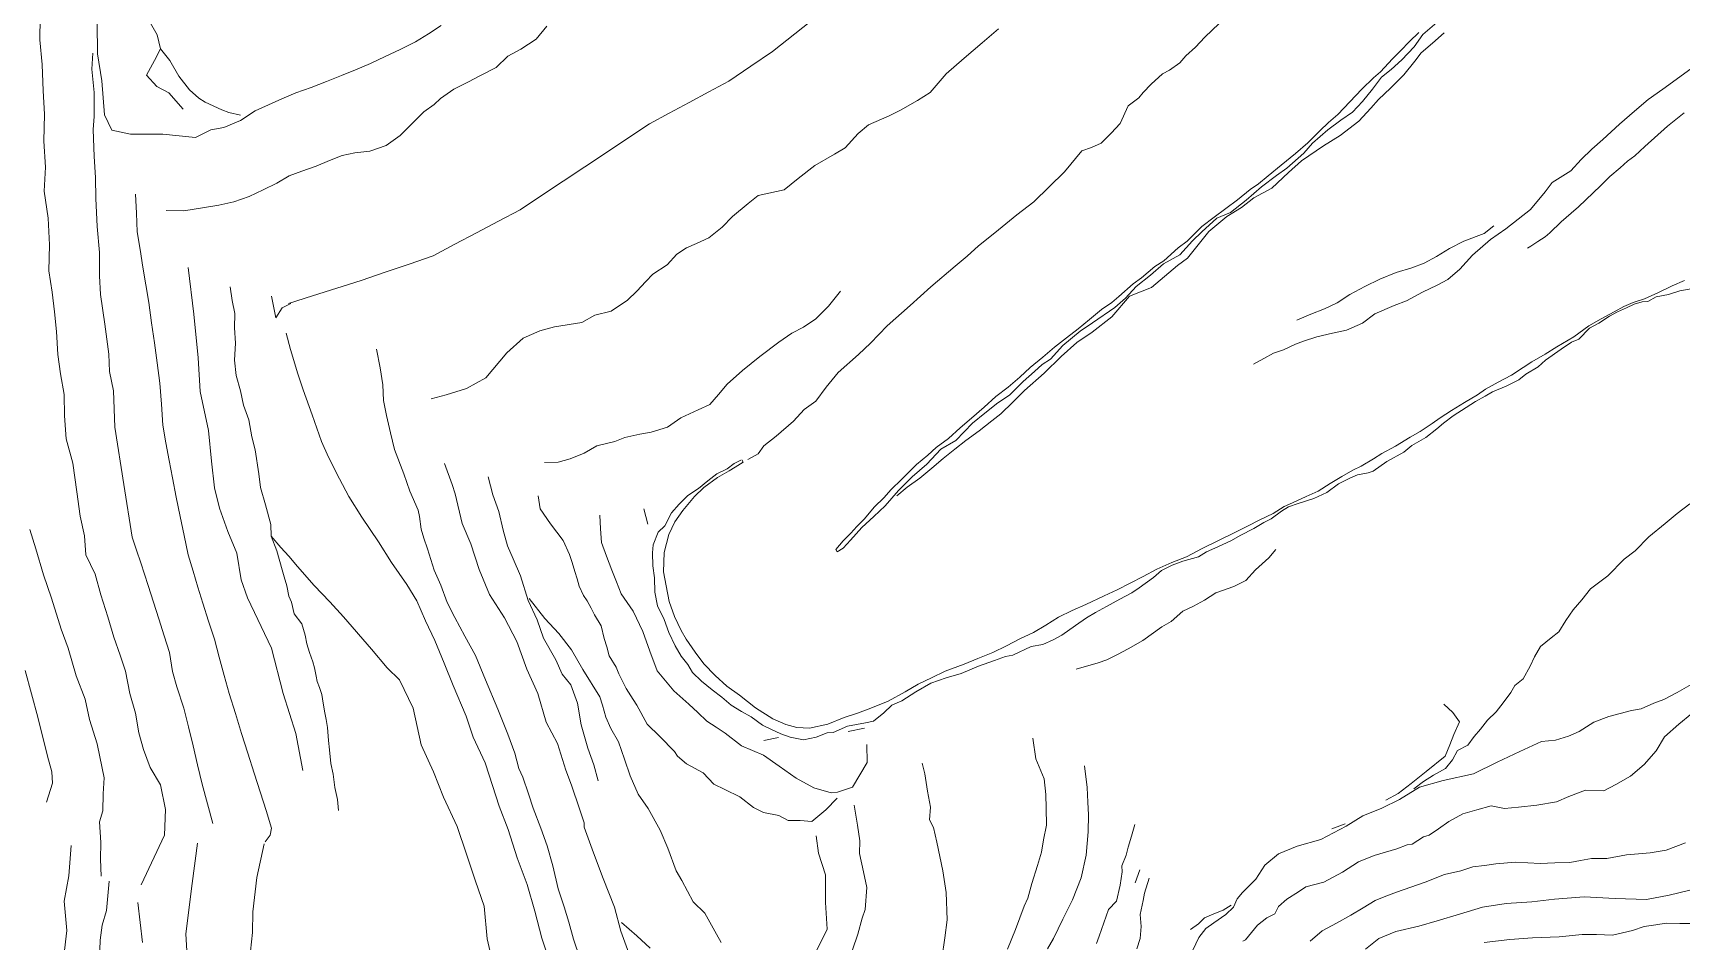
# Model space of a CAD drawing. Extents: x 683321 to 688873, y 7661944 to 7668387.
# Drawn here: x 685552.8 to 686013.2, y 7666572.1 to 7666825.8 of the extents above; entities that cross this region are included whole.
import ezdxf

# ---------------------------------------------------------------- set-up
doc = ezdxf.new("R2010")
doc.units = 0
doc.header["$MEASUREMENT"] = 0
doc.layers.add('01 CRESTA_Line', color=3, linetype='Continuous', lineweight=20)

msp = doc.modelspace()

# ---------------------------------------------------------------- linework, layer by layer
at = {"layer": '01 CRESTA_Line'}
for points in [[(685581.21, 7666840.27, 4119.97), (685580.65, 7666836.93, 4119.6), (685582.05, 7666832.68, 4120.16), (685584.52, 7666830.46, 4118.78), (685587.55, 7666825.33, 4120.21), (685588.43, 7666821.37, 4118.88), (685591.06, 7666818.09, 4119.33), (685593.6, 7666813.74, 4119.79), (685596.56, 7666809.91, 4120.3), (685599.15, 7666807.6, 4119.65), (685600.92, 7666806.45, 4119.24), (685605.58, 7666804.36, 4119.63), (685607.55, 7666803.63, 4119.73), (685610.79, 7666802.87, 4119.55)], [(685554.85, 7666830.12, 4130.32), (685554.68, 7666823.91, 4130.29), (685555.42, 7666817.01, 4130.28), (685555.66, 7666809.69, 4130.4), (685556, 7666803.11, 4130.32), (685555.87, 7666795.56, 4130.36), (685556.31, 7666788.35, 4130.25), (685555.98, 7666781.57, 4130.12), (685557.06, 7666774.09, 4130.07), (685557.41, 7666766.65, 4130.02), (685557.2, 7666759.4, 4129.98), (685558.19, 7666753.44, 4129.94), (685558.81, 7666747.94, 4130.03), (685559.4, 7666742.38, 4130.02), (685559.76, 7666736.02, 4130.04), (685560.5, 7666730.57, 4130.05), (685561.48, 7666724.8, 4130.01), (685561.65, 7666718.85, 4130), (685562.11, 7666712.41, 4129.94), (685563.97, 7666705.66, 4129.85), (685565.08, 7666697.59, 4129.84), (685566.01, 7666690.8, 4129.85), (685567.16, 7666685.32, 4129.83), (685567.62, 7666680, 4129.87), (685570.2, 7666674.67, 4129.65), (685571.73, 7666668.85, 4129.56), (685573.68, 7666662.7, 4129.58), (685575.36, 7666657, 4129.48), (685577.15, 7666652.01, 4129.47), (685578.63, 7666647.54, 4129.45), (685579.85, 7666641.25, 4129.58), (685581.47, 7666635.84, 4129.45), (685582.41, 7666630.32, 4129.37), (685583.67, 7666625.61, 4129.48), (685585.52, 7666620.64, 4129.65), (685588.4, 7666615.73, 4129.64), (685589.86, 7666608.87, 4129.76), (685589.54, 7666601.71, 4129.8), (685583.08, 7666587.83, 4129.67)], [(685624.18, 7666750.23, 4083.23), (685630.94, 7666752.37, 4083.07), (685637.71, 7666754.51, 4082.9), (685644.47, 7666756.65, 4082.74), (685651.19, 7666758.96, 4082.48), (685657.9, 7666761.26, 4082.22), (685664.61, 7666763.57, 4081.95), (685670.68, 7666766.79, 4081.67), (685676.75, 7666770, 4081.39), (685682.82, 7666773.22, 4081.1), (685688.89, 7666776.43, 4080.82), (685694.91, 7666780.42, 4081.01), (685700.94, 7666784.41, 4081.19), (685706.96, 7666788.41, 4081.38), (685712.99, 7666792.4, 4081.56), (685719.01, 7666796.39, 4081.75), (685725.04, 7666800.38, 4081.93), (685730.58, 7666803.38, 4081.52), (685736.13, 7666806.38, 4081.12), (685741.67, 7666809.38, 4080.71), (685747.22, 7666812.38, 4080.3), (685753.33, 7666816.49, 4080.28), (685759.45, 7666820.6, 4080.26), (685765.68, 7666825.56, 4080.07), (685771.91, 7666830.51, 4079.87)], [(685666.86, 7666827.9, 4115.86), (685663.35, 7666825.54, 4116.2), (685659.69, 7666823.36, 4116.59), (685655.4, 7666821.19, 4117.01), (685651.24, 7666819.21, 4117.4), (685647.08, 7666817.26, 4117.83), (685642.92, 7666815.51, 4118.21), (685639.04, 7666813.92, 4118.57), (685634.78, 7666812.24, 4118.81), (685630.52, 7666810.59, 4118.99), (685626.28, 7666809.04, 4119.23), (685622.31, 7666807.43, 4119.41), (685614.84, 7666804.1, 4119.07), (685610.82, 7666801.32, 4119.4), (685606.09, 7666799.37, 4119.63), (685602.5, 7666798.73, 4119.62), (685598.26, 7666796.6, 4119.83), (685589.07, 7666797.51, 4119.68), (685580.08, 7666797.52, 4119.45), (685574.83, 7666798.66, 4120.23), (685572.82, 7666802.95, 4120.39), (685572.03, 7666812.41, 4118.3), (685570.88, 7666820.01, 4118.83), (685570.73, 7666828.62, 4119.16)], [(685590.03, 7666776.25, 4103.67), (685594.97, 7666776.11, 4103.67), (685600.74, 7666777.04, 4103.45), (685604.75, 7666777.74, 4103.38), (685608.97, 7666778.61, 4103.26), (685613.18, 7666780.16, 4103.17), (685617.12, 7666781.96, 4103.1), (685620.95, 7666783.84, 4102.95), (685624.36, 7666785.87, 4102.96), (685627.96, 7666787.19, 4103), (685631.92, 7666788.57, 4103), (685635.69, 7666790.21, 4102.87), (685639.16, 7666791.57, 4102.71), (685642.75, 7666792.31, 4102.8), (685646.9, 7666792.83, 4102.82), (685651.48, 7666794.38, 4102.78), (685655.36, 7666797.17, 4102.7), (685658.67, 7666800.45, 4102.58), (685661.97, 7666803.74, 4102.58), (685664.88, 7666805.79, 4102.96), (685666.63, 7666807.54, 4102.86), (685670.34, 7666810.15, 4103.33), (685674.48, 7666812.17, 4103.18), (685677.66, 7666813.84, 4103.23), (685682.25, 7666816.16, 4103.01), (685685.46, 7666819.36, 4102.92), (685689.12, 7666821.32, 4102.89), (685693.4, 7666824.11, 4102.73), (685696.38, 7666827.67, 4102.88)], [(685822.55, 7666826.94, 4059.21), (685817.99, 7666823.01, 4059.11), (685812.97, 7666818.77, 4059.17), (685807.94, 7666814.37, 4060.09), (685803.43, 7666809.14, 4059.72), (685799.93, 7666806.99, 4059.37), (685795.21, 7666804.21, 4059.09), (685792, 7666802.65, 4059.18), (685786.19, 7666800.15, 4059.07), (685783.3, 7666797.76, 4059.07), (685779.72, 7666793.7, 4059.3), (685776.73, 7666791.98, 4059.09), (685771.26, 7666788.83, 4059.32), (685766.61, 7666785.13, 4059.95), (685762.63, 7666782, 4059.68), (685755.38, 7666780.36, 4060.31), (685752.57, 7666778.2, 4060.12), (685748.23, 7666774.5, 4060.14), (685745.34, 7666771.53, 4060.12), (685741.61, 7666768.59, 4060.23), (685738.18, 7666766.97, 4060.71), (685735.35, 7666765.83, 4061.07), (685732.71, 7666764, 4060.88), (685729.94, 7666761.04, 4060.97), (685726.02, 7666758.43, 4061.03), (685723.98, 7666756.34, 4061.05), (685721.55, 7666753.64, 4061.1), (685718.91, 7666751.16, 4061.16), (685714.3, 7666748.14, 4061.24), (685709.74, 7666746.99, 4061.31), (685706.12, 7666744.96, 4061.36), (685698.53, 7666743.72, 4061.24), (685694.38, 7666742.63, 4061.24), (685689.75, 7666740.56, 4061.49), (685685.23, 7666736.44, 4061.62), (685679.34, 7666729.49, 4061.25), (685673.88, 7666726.51, 4061.21), (685668.24, 7666724.71, 4061.35), (685664.03, 7666723.63, 4061.23)], [(685884.21, 7666828.41, 4039.75), (685880.2, 7666824.68, 4038.93), (685877.61, 7666821.82, 4038.91), (685874.89, 7666819.45, 4038.1), (685873.18, 7666817.48, 4037.98), (685870.33, 7666815.4, 4037.9), (685868.38, 7666814.35, 4038.09), (685865.2, 7666811.49, 4036.78), (685862.95, 7666809.21, 4035.95), (685861.75, 7666807.68, 4036.06), (685858.77, 7666805.47, 4035.84), (685856.55, 7666800.52, 4034.07), (685854.06, 7666797.8, 4033.94), (685851.21, 7666795.03, 4033.47), (685848.54, 7666793.77, 4034.16), (685845.8, 7666792.85, 4034.5), (685840.95, 7666787, 4033.86), (685832.43, 7666778.62, 4032.78), (685827.65, 7666774.99, 4032.3), (685821.53, 7666770.02, 4031.16), (685816.98, 7666766.38, 4030.98), (685813.84, 7666763.42, 4030.85), (685810.4, 7666760.71, 4030.74), (685803.69, 7666754.87, 4030.51), (685797.89, 7666749.66, 4029.63), (685791.44, 7666744.01, 4028.88), (685786.83, 7666739.13, 4028.25), (685783.41, 7666736.01, 4028.28), (685777.78, 7666730.97, 4027.64), (685774.36, 7666726.84, 4027.85), (685771.53, 7666722.98, 4027.06), (685768.29, 7666720.6, 4027.26), (685765.24, 7666717.36, 4027.05), (685760.48, 7666713.15, 4026.56), (685756.96, 7666710.43, 4025.95), (685755.38, 7666708.21, 4025.81), (685752.49, 7666706.62, 4026.15)], [(685939.97, 7666825.96, 4041.68), (685937.36, 7666823.43, 4041.41), (685934.84, 7666820.81, 4041.14), (685932.62, 7666818.55, 4040.88), (685929.22, 7666814.92, 4040.53), (685927.31, 7666813.27, 4040.17), (685924.07, 7666810.11, 4039.96), (685920.73, 7666806.53, 4039.54), (685917.39, 7666803.07, 4039.28), (685914.7, 7666800.76, 4039.02), (685912.33, 7666798.51, 4038.64), (685908.98, 7666795.12, 4038.31), (685905.53, 7666792.17, 4037.87), (685901.52, 7666788.84, 4037.58), (685897.88, 7666785.93, 4037.06), (685895.2, 7666783.66, 4036.77), (685892.89, 7666782.1, 4036.47), (685889.28, 7666779.21, 4036.17), (685886.07, 7666776.82, 4035.61), (685882.76, 7666774.34, 4035.21), (685879.38, 7666771.75, 4034.89), (685875.3, 7666767.66, 4034.62), (685872.72, 7666765.81, 4034.3), (685868.75, 7666762.12, 4033.99), (685866.19, 7666760.54, 4033.54), (685862.47, 7666757.41, 4033.3), (685860.14, 7666755.71, 4032.91), (685856.19, 7666752.19, 4032.63), (685854.18, 7666750.54, 4032.41), (685851.36, 7666748.6, 4032.25), (685847.99, 7666745.73, 4031.86), (685844.8, 7666743.16, 4031.47), (685841.56, 7666740.68, 4031.22), (685838.22, 7666738.03, 4030.8), (685834.91, 7666735.2, 4030.46), (685831.44, 7666732.38, 4030.28), (685828.5, 7666729.65, 4030), (685825.25, 7666726.83, 4029.73), (685821.81, 7666724.26, 4029.28), (685818.54, 7666721.28, 4029), (685815.05, 7666718.21, 4028.74), (685811.86, 7666715.48, 4028.38), (685808.55, 7666712.52, 4028.12), (685805.14, 7666709.99, 4027.69), (685802.76, 7666707.88, 4027.4), (685799.66, 7666705.29, 4027.06), (685795.54, 7666701.16, 4026.76), (685792.5, 7666698.2, 4026.38), (685790.61, 7666696.06, 4026.1), (685787.78, 7666693.31, 4025.85), (685785.09, 7666690.08, 4025.54), (685782.93, 7666687.96, 4025.32), (685781.33, 7666686.08, 4025.05), (685779.17, 7666683.91, 4024.75), (685777.08, 7666681.55, 4024.49), (685777.47, 7666680.9, 4024.52), (685779.12, 7666681.9, 4024.61), (685781.16, 7666684.09, 4024.79), (685784.38, 7666687.69, 4025.12), (685787.75, 7666690.72, 4025.54), (685790.93, 7666693.7, 4025.62), (685794.61, 7666697.96, 4026.3), (685798.47, 7666701.81, 4026.55), (685802.55, 7666705.34, 4026.97), (685806.46, 7666709.54, 4027.69), (685810.61, 7666712, 4027.86), (685815.33, 7666716.84, 4028.58), (685818.74, 7666719.6, 4028.76), (685822.33, 7666722.51, 4029.13), (685825.64, 7666724.59, 4029.35), (685829.47, 7666728.46, 4029.76), (685832.57, 7666731.28, 4030.1), (685834.74, 7666733.22, 4030.29), (685837.12, 7666734.73, 4030.42), (685840.48, 7666738.53, 4030.68), (685845.39, 7666742.52, 4031.44), (685848.84, 7666744.83, 4031.64), (685855.08, 7666749.14, 4032.42), (685857.99, 7666751.76, 4032.61), (685860.98, 7666754.94, 4032.89), (685865.01, 7666758.19, 4033.34), (685868.69, 7666761.29, 4033.75), (685873.19, 7666763.8, 4033.97), (685876.77, 7666767.71, 4034.57), (685879.39, 7666770.29, 4034.76), (685883.56, 7666774.08, 4035.27), (685887.35, 7666775.69, 4035.51), (685891.7, 7666779.08, 4036.08), (685895.98, 7666782.79, 4036.73), (685900.18, 7666785.99, 4037.18), (685903.08, 7666788.07, 4037.32), (685907.83, 7666792.24, 4037.79), (685910.3, 7666795.03, 4038.27), (685914.53, 7666798.76, 4038.8), (685918.22, 7666801.42, 4039.08), (685921.4, 7666803.67, 4039.24), (685924.21, 7666806.67, 4039.49), (685927.06, 7666810.1, 4039.95), (685929.51, 7666813.44, 4040.34), (685932.28, 7666815.57, 4040.58), (685935.25, 7666818.31, 4040.78), (685938.71, 7666821.97, 4041.32), (685941.13, 7666825.41, 4041.47), (685945.7, 7666829.32, 4042.12)], [(685794.1, 7666696.55, 4026.07), (685797.02, 7666698.95, 4026.31), (685800.55, 7666701.42, 4026.54), (685803.9, 7666704.21, 4027.02), (685807.11, 7666706.94, 4027.36), (685810.37, 7666709.57, 4027.64), (685813.45, 7666711.96, 4028.03), (685817.18, 7666714.64, 4028.42), (685820.64, 7666717.46, 4028.83), (685823.22, 7666719.38, 4028.56), (685826.52, 7666722.66, 4029.05), (685829.82, 7666725.95, 4029.54), (685835.31, 7666730.8, 4030.37), (685840.02, 7666735.45, 4030.88), (685844.46, 7666739.38, 4031.33), (685848.75, 7666742.26, 4031.72), (685854.18, 7666746.49, 4032.24), (685859.11, 7666752.27, 4032.82), (685865.25, 7666754.67, 4033.32), (685868.91, 7666757.74, 4033.69), (685872.57, 7666760.81, 4034.05), (685875.37, 7666762.93, 4034.32), (685881.34, 7666770.31, 4035.04), (685886.38, 7666774.54, 4035.54), (685890.43, 7666777.05, 4035.9), (685893.91, 7666779.72, 4036.24), (685898.88, 7666782.45, 4036.67), (685903.57, 7666786.83, 4037.16), (685907.23, 7666790.07, 4037.53), (685913.31, 7666794.32, 4038.09), (685917.97, 7666797.2, 4038.51), (685923.23, 7666801.15, 4039.01), (685926.52, 7666804.83, 4039.38), (685928.68, 7666807.25, 4039.63), (685932.07, 7666810.43, 4039.98), (685935.75, 7666814.11, 4040.38), (685938.86, 7666817.96, 4040.76), (685940.62, 7666820.26, 4040.98), (685943.79, 7666822.95, 4041.29), (685947.05, 7666825.87, 4041.63)], [(685588.43, 7666821.37, 4118.88), (685586.74, 7666818.13, 4119.04), (685584.52, 7666813.99, 4119.51), (685587.45, 7666810.86, 4119.81), (685590.75, 7666809.05, 4120.28), (685594.74, 7666804.5, 4119.86)], [(685603.03, 7666605, 4120.27), (685601.55, 7666610.5, 4120.19), (685600.06, 7666616, 4120.12), (685598.8, 7666621.33, 4120.03), (685597.54, 7666626.67, 4119.95), (685596.28, 7666632, 4119.86), (685594.95, 7666637.19, 4119.85), (685592.96, 7666643.12, 4119.84), (685591.78, 7666647.42, 4119.82), (685590.94, 7666652.75, 4119.81), (685589.46, 7666657.44, 4119.83), (685587.98, 7666662.12, 4119.85), (685586.51, 7666666.81, 4119.87), (685585.03, 7666671.5, 4119.89), (685583.96, 7666674.63, 4119.92), (685582.9, 7666677.75, 4119.95), (685581.7, 7666681.34, 4119.96), (685580.5, 7666684.93, 4119.98), (685578.21, 7666699.65, 4120.04), (685575.64, 7666715.67, 4120.24), (685575.26, 7666725.81, 4120.2), (685574.18, 7666731.26, 4120.2), (685573.98, 7666736.08, 4120.17), (685572.84, 7666744.43, 4120.19), (685571.66, 7666752.73, 4120.12), (685571.42, 7666757.99, 4120.1), (685571.35, 7666764.49, 4120.04), (685570.76, 7666771.74, 4120.03), (685570.4, 7666779.53, 4120.09), (685570.27, 7666785.43, 4120.15), (685569.88, 7666791.26, 4120.18), (685569.66, 7666798.87, 4120.26), (685569.92, 7666802.5, 4120.27), (685569.94, 7666809.16, 4120.24), (685569.25, 7666815.69, 4120.19), (685569.53, 7666820.15, 4120.16)], [(685893.77, 7666733.33, 4010.79), (685896.69, 7666734.84, 4010.92), (685899.39, 7666736.33, 4010.61), (685902.14, 7666737.32, 4011), (685905.49, 7666738.87, 4010.36), (685907.8, 7666739.71, 4010.31), (685911.51, 7666740.97, 4009.54), (685915.86, 7666741.93, 4009.17), (685919.74, 7666742.75, 4008.31), (685924.23, 7666744.72, 4008.07), (685927.66, 7666747.31, 4007.67), (685933.04, 7666749.71, 4007.36), (685936.54, 7666750.95, 4007.42), (685941.03, 7666753.39, 4006.93), (685945.12, 7666755.32, 4006.77), (685948.11, 7666756.91, 4006.41), (685951.42, 7666759.8, 4006.22), (685954.97, 7666763.77, 4005.55), (685960.03, 7666768.11, 4005.05), (685964.3, 7666771.14, 4004.67), (685971.13, 7666776.45, 4004.64), (685975.3, 7666781.45, 4004.5), (685977.2, 7666784.03, 4004.24), (685982.46, 7666787.3, 4004.01), (685985.33, 7666790.49, 4003.78), (685988.35, 7666793.38, 4003.75), (685991.34, 7666796.05, 4004.32), (685996.06, 7666800.29, 4004.62), (686000.27, 7666804, 4004.66), (686004.01, 7666807.24, 4004.41), (686008.14, 7666810.15, 4004.31), (686012.87, 7666813.54, 4004.55), (686018.37, 7666817.57, 4004.53)], [(686014.12, 7666803.53, 4003.02), (686009.43, 7666799.81, 4002.74), (686003.1, 7666794.13, 4002.49), (686000.31, 7666791.49, 4002.64), (685998.29, 7666790.02, 4002.96), (685996.23, 7666788.14, 4002.83), (685993.38, 7666785.72, 4002.97), (685990.69, 7666783.09, 4003.27), (685984.59, 7666777.22, 4002.88), (685982.51, 7666775.45, 4003.06), (685979.78, 7666773.07, 4003.12), (685976.53, 7666769.99, 4002.92), (685975.25, 7666768.82, 4003.41), (685973.24, 7666767.58, 4003.07), (685971.22, 7666766.22, 4002.93), (685970.31, 7666765.69, 4003.15)], [(685617.67, 7666599.81, 4110.64), (685619.11, 7666601.72, 4110.64), (685619.44, 7666603.67, 4110.64), (685617.91, 7666608.58, 4110.64), (685616.38, 7666613.5, 4110.64), (685614.62, 7666619.05, 4110.64), (685612.86, 7666624.6, 4110.63), (685611.11, 7666630.15, 4110.63), (685609.35, 7666635.7, 4110.63), (685607.59, 7666641.25, 4110.63), (685606.23, 7666646.33, 4110.63), (685604.86, 7666651.42, 4110.63), (685603.5, 7666656.5, 4110.63), (685601.89, 7666661.5, 4110.54), (685600.28, 7666666.5, 4110.41), (685598.91, 7666671, 4110.42), (685597.53, 7666675.5, 4110.2), (685596.16, 7666680, 4110.18), (685595.05, 7666685.38, 4109.95), (685593.95, 7666690.75, 4109.97), (685592.85, 7666696.13, 4110.06), (685591.75, 7666701.5, 4110.07), (685590.85, 7666706.42, 4110.04), (685589.96, 7666711.33, 4110.09), (685589.06, 7666716.25, 4110.08), (685588.67, 7666722.12, 4110), (685588.28, 7666728, 4109.99), (685587.5, 7666733.62, 4109.95), (685586.72, 7666739.25, 4109.99), (685585.94, 7666744.88, 4110.06), (685585.16, 7666750.5, 4110.1), (685584.34, 7666755.44, 4110.15), (685583.53, 7666760.37, 4110.05), (685582.72, 7666765.31, 4110.07), (685581.91, 7666770.25, 4110.03), (685581.69, 7666775.5, 4110.07), (685581.47, 7666780.75, 4110.03)], [(685905.87, 7666745.58, 4011.16), (685909.85, 7666747.22, 4010.92), (685913.59, 7666748.74, 4010.59), (685917.12, 7666750.39, 4010.28), (685920.72, 7666752.76, 4009.91), (685924.93, 7666754.94, 4009.51), (685929.11, 7666757.03, 4009.32), (685933.63, 7666758.87, 4008.97), (685938.01, 7666760.24, 4008.64), (685941.46, 7666761.49, 4008.39), (685944.87, 7666763.35, 4007.98), (685948.55, 7666765.56, 4007.66), (685952.59, 7666767.62, 4007.4), (685958.24, 7666769.83, 4007.01), (685960.92, 7666771.94, 4006.52)], [(685596.18, 7666760.25, 4100.65), (685597.77, 7666747.22, 4100.66), (685598.94, 7666735.03, 4100.37), (685599.48, 7666725.69, 4100.04), (685601.82, 7666714.8, 4099.41), (685602.66, 7666706.17, 4098.66), (685603.56, 7666698.75, 4098.05), (685604.95, 7666693.04, 4097.58), (685607.28, 7666686.53, 4097.2), (685609.72, 7666680.45, 4096.83), (685610.95, 7666673.02, 4096.49), (685612.77, 7666667.98, 4096.26), (685619.46, 7666653.99, 4094.82), (685622.75, 7666641.27, 4095.13), (685626.21, 7666630.13, 4096), (685628.22, 7666619.75, 4097.31)], [(685750.83, 7666706.56, 4026.53), (685751.24, 7666705.92, 4026.46), (685748.99, 7666704.47, 4026.45), (685747.3, 7666703.45, 4026.3), (685744.03, 7666701.67, 4026.1), (685740.21, 7666698.87, 4026.19), (685737.66, 7666696.31, 4026.06), (685734.38, 7666692.42, 4026.13), (685732.12, 7666689.22, 4025.98), (685730.42, 7666685.68, 4026.03), (685729.14, 7666680.64, 4026.03), (685728.95, 7666675.29, 4026.04), (685729.7, 7666671.33, 4025.96), (685730.55, 7666667, 4025.97), (685732.06, 7666662.83, 4025.97), (685733.92, 7666658.89, 4025.93), (685735.33, 7666656.45, 4025.83), (685737.76, 7666652.81, 4025.83), (685740.22, 7666649.57, 4025.64), (685743.35, 7666646.31, 4025.55), (685746.66, 7666643.38, 4025.49), (685750.16, 7666640.83, 4025.21), (685754.68, 7666637.33, 4025.1), (685759.54, 7666634.2, 4024.84), (685763.13, 7666632.67, 4024.75), (685766.21, 7666631.8, 4024.59), (685769.75, 7666631.57, 4024.36), (685774.87, 7666632.73, 4024.17), (685779.46, 7666634.57, 4023.83), (685783.12, 7666635.84, 4023.55), (685786.84, 7666637.2, 4023.27), (685791.74, 7666639.18, 4022.85), (685796.49, 7666641.72, 4022.37), (685800.1, 7666643.9, 4021.95), (685803.85, 7666645.69, 4021.66), (685807.65, 7666647.49, 4021.26), (685812.96, 7666649.48, 4020.8), (685816.82, 7666651.05, 4020.34), (685820.94, 7666652.71, 4019.96), (685824.79, 7666654.57, 4019.47), (685828.52, 7666656.59, 4019.07), (685832.28, 7666658.29, 4018.53), (685835.76, 7666660.42, 4018.08), (685839.3, 7666662.61, 4017.74), (685843.1, 7666664.46, 4017.36), (685846.97, 7666666.16, 4016.99), (685852.05, 7666668.53, 4016.51), (685855.73, 7666670.25, 4016.13), (685859.31, 7666672.08, 4015.78), (685862.96, 7666673.98, 4015.34), (685866.78, 7666676.01, 4014.97), (685870.97, 7666677.84, 4014.6), (685875.06, 7666679.47, 4014.14), (685879.48, 7666681.81, 4013.61), (685884.21, 7666684.14, 4013.24), (685888.56, 7666686.23, 4012.77), (685892.14, 7666688.02, 4012.53), (685895.59, 7666689.8, 4012.11), (685899.29, 7666691.56, 4011.78), (685902.37, 7666693.51, 4011.49), (685904.68, 7666694.59, 4011.22), (685908.51, 7666696.33, 4010.77), (685911.89, 7666697.83, 4010.57), (685915.25, 7666699.91, 4010.14), (685918.51, 7666701.94, 4009.86), (685921.5, 7666703.68, 4009.58), (685923.87, 7666704.84, 4009.29), (685927.31, 7666706.87, 4009), (685929.67, 7666708.35, 4008.75), (685933.47, 7666710.42, 4008.52), (685937.55, 7666712.88, 4008.1), (685940.32, 7666714.45, 4007.85), (685943.72, 7666716.69, 4007.56), (685945.95, 7666718.27, 4007.35), (685949.12, 7666720.39, 4007.1), (685952.72, 7666722.54, 4006.78), (685956.32, 7666724.75, 4006.4), (685958.57, 7666726.27, 4006.23), (685962.1, 7666728.23, 4005.89), (685965.82, 7666730.26, 4005.59), (685969.09, 7666732.36, 4005.22), (685971.54, 7666733.95, 4004.99), (685975.24, 7666736.07, 4004.66), (685978.57, 7666738.1, 4004.32), (685983.32, 7666740.91, 4003.74), (685987.51, 7666743.98, 4003.36), (685990.91, 7666745.94, 4003.02), (685994.53, 7666747.89, 4002.69), (685997.22, 7666749.39, 4002.46), (685999.87, 7666750.47, 4002.16), (686003.01, 7666751.54, 4001.83), (686006.77, 7666753.26, 4001.5), (686010.71, 7666755.14, 4001.15), (686014.22, 7666756.66, 4000.71)], [(685682.06, 7666562.68, 4091.35), (685679.74, 7666572.74, 4091.52), (685678.85, 7666581.91, 4091.54), (685676.47, 7666588.84, 4091.49), (685673.96, 7666596.38, 4091.32), (685671.3, 7666604.15, 4090.98), (685667.49, 7666612.32, 4090.36), (685664.71, 7666619.41, 4089.73), (685661.26, 7666626.97, 4089.1), (685659.01, 7666637.23, 4088.28), (685655.24, 7666645.1, 4087.55), (685651.78, 7666648.47, 4087.21), (685647.4, 7666653.7, 4086.67), (685639.59, 7666662.67, 4085.7), (685635.77, 7666666.94, 4085.26), (685631.34, 7666671.48, 4084.92), (685626.69, 7666676.81, 4085.89), (685624.26, 7666679.67, 4086.99), (685622.01, 7666682.09, 4088.36), (685619.35, 7666685.21, 4090.11), (685619.3, 7666688.47, 4090.07), (685617.79, 7666693.98, 4090.12), (685616.39, 7666698.85, 4090.1), (685615.92, 7666702.61, 4090.08), (685614.84, 7666709.35, 4090.08), (685613.98, 7666713.02, 4090.12), (685613.1, 7666717.74, 4090.05), (685611.67, 7666721.81, 4090.05), (685610.75, 7666725.84, 4090.16), (685609.53, 7666730.12, 4090.12), (685609.15, 7666734.39, 4090.16), (685609.41, 7666739.17, 4090.15), (685609.11, 7666743.46, 4090.13), (685609.24, 7666747.42, 4090.12), (685608.42, 7666751.07, 4090.13), (685607.87, 7666754.9, 4090.07)], [(685624.84, 7666750.26, 4083.22), (685622.44, 7666748.99, 4082.67), (685620.67, 7666746.23, 4082.17), (685619.46, 7666752.33, 4083.31)], [(686016.08, 7666754.35, 4000.45), (686012.9, 7666753.73, 4000.63), (686009.71, 7666752.74, 4001.11), (686006.27, 7666752.1, 4001.41), (686003.91, 7666750.81, 4001.85), (686002.4, 7666750.68, 4001.97), (686000.16, 7666750.01, 4002.17), (685997.95, 7666749.02, 4002.33), (685995.51, 7666747.95, 4002.66), (685993.25, 7666746.71, 4002.83), (685990.3, 7666744.73, 4003.04), (685987.61, 7666743.31, 4003.28), (685984.72, 7666740.27, 4003.68), (685982.63, 7666739.4, 4003.83), (685979.76, 7666737.45, 4003.99), (685975.33, 7666734.38, 4004.55), (685973.33, 7666732.55, 4004.57), (685969.83, 7666730.52, 4005.01), (685967.87, 7666728.93, 4005.22), (685964.34, 7666727.16, 4005.6), (685960.6, 7666725.53, 4005.98), (685958.52, 7666724.37, 4006.18), (685955.79, 7666722.9, 4006.5), (685953.23, 7666721.22, 4006.54), (685949.55, 7666718.84, 4006.83), (685946.88, 7666716.82, 4007.14), (685945.05, 7666715.18, 4007.31), (685941.94, 7666712.78, 4007.47), (685938.02, 7666710.55, 4007.86), (685935.75, 7666708.66, 4008.07), (685931.03, 7666706.1, 4008.35), (685927.23, 7666703.41, 4008.89), (685925.8, 7666702.93, 4009.02), (685922.87, 7666702.41, 4009.41), (685920.93, 7666701.5, 4009.47), (685917.56, 7666699.84, 4009.93), (685914.27, 7666697.42, 4010.25), (685910.64, 7666695.77, 4010.52), (685906.31, 7666694.32, 4011.1), (685903.57, 7666693.45, 4011.46), (685901.63, 7666692.24, 4011.63), (685898.69, 7666690.05, 4011.82), (685896.68, 7666689.07, 4012.06), (685893.85, 7666687.37, 4012.3), (685890.05, 7666685.42, 4012.71), (685887.66, 7666684.05, 4012.9), (685883.78, 7666682.29, 4013.29), (685880.7, 7666680.87, 4013.57), (685878.46, 7666679.51, 4013.55), (685874.08, 7666678.23, 4014.47), (685871.08, 7666677.12, 4014.61), (685868.1, 7666675.69, 4014.78), (685865.87, 7666673.72, 4014.92), (685861.86, 7666670.78, 4015.34), (685859.79, 7666669.42, 4015.5), (685856.42, 7666667.6, 4015.8), (685852.76, 7666665.55, 4016.01), (685849.64, 7666663.93, 4016.34), (685847.15, 7666662.47, 4016.56), (685844.02, 7666660.28, 4016.92), (685840.21, 7666657.61, 4017.26), (685837.85, 7666656.28, 4017.4), (685834.91, 7666655.01, 4017.63), (685831.67, 7666654.39, 4018.19), (685826.52, 7666652.02, 4019.33), (685824.47, 7666651.67, 4019.14), (685821.47, 7666650.54, 4019.65), (685816.93, 7666648.97, 4020.36), (685812.08, 7666646.9, 4020.87), (685807.93, 7666645.69, 4021.28), (685803.6, 7666644.15, 4021.53), (685799.46, 7666641.8, 4021.97), (685795.55, 7666639.22, 4022.51), (685792.78, 7666638.06, 4022.66), (685790.49, 7666635.85, 4022.89), (685787.61, 7666633.54, 4023.02), (685785.36, 7666633.06, 4023.25), (685780.35, 7666632.21, 4023.8), (685776.33, 7666630.42, 4023.91), (685774.68, 7666630.26, 4023.96), (685771.61, 7666629.06, 4024.11), (685768.04, 7666628.37, 4024.36), (685764.35, 7666629.09, 4024.52), (685761.7, 7666629.99, 4024.58), (685759.16, 7666631.19, 4024.82), (685756.66, 7666632.41, 4024.84), (685753.42, 7666634.75, 4024.8), (685750.76, 7666636.3, 4024.89), (685747.89, 7666638, 4025.04), (685745.23, 7666640.25, 4025.21), (685742.57, 7666642.34, 4025.32), (685739.62, 7666644.74, 4025.61), (685737.1, 7666647.12, 4025.71), (685735.78, 7666649.36, 4025.52), (685733.88, 7666651.73, 4025.54), (685732.26, 7666654.61, 4025.61), (685730.45, 7666658.3, 4025.48), (685729.12, 7666661.98, 4025.46), (685727.3, 7666665.78, 4025.57), (685726.55, 7666669.6, 4025.63), (685726.4, 7666673.61, 4025.75), (685725.97, 7666676.98, 4025.66), (685725.88, 7666680.55, 4025.72), (685726.09, 7666682.8, 4025.58), (685727.47, 7666686.39, 4025.73), (685729.35, 7666688.14, 4025.94), (685731.15, 7666691.75, 4026.02), (685733.36, 7666694.22, 4025.85), (685735.77, 7666696.61, 4026.01), (685738.76, 7666698.6, 4026.04), (685741.38, 7666700.72, 4026.24), (685743.9, 7666702.62, 4026.19), (685746.78, 7666704.02, 4026.36), (685748.74, 7666705.53, 4026.46), (685750.53, 7666706.51, 4026.52)], [(685778.37, 7666753.65, 4037.76), (685775.07, 7666749.49, 4037.98), (685771.54, 7666745.93, 4038.19), (685768.09, 7666743.59, 4038.35), (685764.83, 7666741.95, 4038.71), (685761.21, 7666739.46, 4039.18), (685755.88, 7666735.47, 4038.53), (685751.03, 7666731.53, 4038.45), (685746.7, 7666727.67, 4038.68), (685744.28, 7666724.79, 4038.17), (685741.87, 7666722.04, 4037.51), (685738.69, 7666720.49, 4038.21), (685733.83, 7666718.3, 4037.93)], [(685623.57, 7666741.95, 4079.71), (685624.79, 7666737.36, 4079.79), (685626.81, 7666730.63, 4079.9), (685628.3, 7666726.15, 4079.96), (685630.8, 7666719.18, 4080.04), (685633.44, 7666711.69, 4080.13), (685635.36, 7666707.35, 4080.13), (685638.42, 7666701.3, 4080.12), (685641.01, 7666696.33, 4080.11), (685644.66, 7666690.57, 4080.08), (685649.38, 7666683.7, 4080.04), (685652.99, 7666677.92, 4080.09), (685657.29, 7666671.73, 4080.14), (685660.03, 7666667.17, 4080.17), (685662.43, 7666661.55, 4080.14), (685665.07, 7666656.09, 4080.11), (685667.72, 7666649.72, 4080.02), (685670.2, 7666643.53, 4079.93), (685673.85, 7666634.99, 4080.03), (685675.75, 7666629.1, 4080.09), (685679.15, 7666621.92, 4080.05), (685680.28, 7666618.43, 4080.02), (685683.06, 7666609.8, 4079.97), (685685.55, 7666603.3, 4079.93), (685688.08, 7666595.34, 4079.94), (685690.87, 7666587.91, 4079.95), (685692.99, 7666580.5, 4079.96), (685694.93, 7666572.9, 4079.91), (685697.47, 7666565.47, 4079.86)], [(685705.65, 7666567.18, 4070.19), (685703.84, 7666572.68, 4070.38), (685702.53, 7666577.41, 4070.25), (685701.25, 7666581.72, 4070.14), (685699.54, 7666586.7, 4070), (685698.05, 7666593.15, 4070.03), (685696.5, 7666598.71, 4070.05), (685694.72, 7666603.63, 4070.06), (685692.54, 7666609.22, 4070.07), (685691.26, 7666613.23, 4069.98), (685689.7, 7666617.9, 4069.87), (685688.58, 7666620.36, 4069.89), (685687.38, 7666624.6, 4069.92), (685685.49, 7666629.91, 4069.96), (685682.65, 7666636.95, 4070.02), (685679.19, 7666645.07, 4070.08), (685676.43, 7666651.94, 4070.13), (685673.47, 7666657.28, 4070.12), (685670.67, 7666662.53, 4070.11), (685668.53, 7666666.67, 4070.11), (685666.71, 7666671.51, 4070.13), (685664.86, 7666675.77, 4070.07), (685662.99, 7666681.67, 4069.99), (685662.01, 7666684.65, 4070), (685661.29, 7666687.21, 4070), (685660.75, 7666690.74, 4070), (685660.4, 7666692.47, 4070), (685658.07, 7666697.82, 4069.99), (685656.39, 7666702.65, 4069.99), (685653.78, 7666709.46, 4069.99), (685652.71, 7666714.15, 4069.98), (685651.59, 7666718.96, 4069.98), (685650.77, 7666723.17, 4069.98), (685650.53, 7666727.53, 4069.98), (685649.82, 7666732.25, 4069.97), (685648.76, 7666737.52, 4069.97)], [(685733.83, 7666718.3, 4037.93), (685730.08, 7666715.66, 4038.01), (685725.56, 7666714.26, 4038.37), (685722.38, 7666713.73, 4037.87), (685718.18, 7666712.76, 4037.98), (685715.38, 7666711.71, 4038.37), (685710.34, 7666710.5, 4038.06), (685706.78, 7666708.38, 4037.99), (685702.92, 7666706.87, 4038.88), (685699.56, 7666705.93, 4038.55), (685695.72, 7666705.8, 4038.16)], [(685719.66, 7666567.73, 4059.63), (685717.01, 7666574.86, 4059.71), (685715.25, 7666581.62, 4059.68), (685712.1, 7666589.6, 4059.69), (685709.42, 7666596.77, 4059.83), (685706.81, 7666603.91, 4059.85), (685706.76, 7666605.18, 4059.86), (685705.51, 7666609.06, 4059.87), (685703.29, 7666615.67, 4059.91), (685701.63, 7666619.86, 4060.03), (685699.38, 7666627.35, 4060.15), (685696.22, 7666633.32, 4060.2), (685693.88, 7666641.3, 4060.23), (685690.74, 7666648.1, 4060.11), (685688.01, 7666655.86, 4060.07), (685684.51, 7666662.41, 4060.05), (685680.35, 7666668.93, 4060.07), (685677.49, 7666675.93, 4060.14), (685675.13, 7666683.12, 4060.1), (685672.75, 7666688.79, 4060.11), (685670.73, 7666697.06, 4060.05), (685669.94, 7666699.66, 4060.07), (685667.82, 7666705.51, 4060.02)], [(685710.73, 7666616.89, 4052.7), (685709.49, 7666621.32, 4052.22), (685707.79, 7666626, 4051.63), (685705.96, 7666632.54, 4050.89), (685704.96, 7666638.61, 4050.46), (685703.05, 7666643.71, 4050.55), (685700.63, 7666646.71, 4050.55), (685698.92, 7666650.72, 4050.55), (685695.48, 7666656.79, 4050.37), (685693.63, 7666661.84, 4050.24), (685691.18, 7666667.25, 4050.15), (685689.03, 7666674.17, 4050.05), (685686.94, 7666678.94, 4049.88), (685685.34, 7666682.56, 4049.95), (685684.2, 7666686.93, 4049.96), (685682.94, 7666692.11, 4049.91), (685681.28, 7666696.81, 4049.84), (685679.98, 7666701.77, 4049.77)], [(685693.98, 7666696.48, 4039.8), (685694.49, 7666692.91, 4039.71), (685697.37, 7666688.66, 4039.67), (685700.9, 7666684.02, 4039.47), (685702.68, 7666680.15, 4039.49), (685703.42, 7666677.84, 4039.53), (685704.21, 7666675.41, 4039.58), (685704.83, 7666673.28, 4039.62), (685705.41, 7666671.26, 4039.64), (685706.6, 7666668.66, 4039.68), (685707.63, 7666667.22, 4039.69), (685708.74, 7666665.15, 4039.7), (685709.71, 7666663.26, 4039.7), (685711.56, 7666660.17, 4039.8), (685712.35, 7666656.63, 4039.81), (685713.13, 7666654.37, 4039.85), (685713.81, 7666651.79, 4039.94), (685715.72, 7666648.6, 4040.01), (685716.49, 7666646.79, 4040.03), (685718.55, 7666642.7, 4040.01), (685720.47, 7666639.65, 4040.03), (685721.51, 7666638.02, 4040.06), (685724.39, 7666632.68, 4040.25), (685727.93, 7666629.28, 4040.23), (685732.06, 7666625.05, 4040.25), (685732.91, 7666623.8, 4040.24), (685735.43, 7666621.65, 4040.21), (685740.02, 7666619.15, 4040.18), (685743.05, 7666615.94, 4040.13), (685746.14, 7666614.43, 4040.09), (685750.26, 7666612.44, 4040.02), (685754.12, 7666609.45, 4039.97), (685756.93, 7666608.05, 4040), (685761.14, 7666607.22, 4040.04), (685763.8, 7666605.82, 4040.01), (685767.16, 7666605.79, 4040.07), (685770.42, 7666605.51, 4040.11), (685774.28, 7666608.79, 4036.94), (685777.48, 7666612.07, 4034.29)], [(685724.59, 7666688.56, 4026.24), (685723.44, 7666692.89, 4026.2)], [(686015.72, 7666694.23, 3974.32), (686012.17, 7666691.57, 3973.78), (686008.78, 7666688.75, 3973.32), (686004.19, 7666685.07, 3973.23), (686000.43, 7666681.15, 3973.25), (685997.3, 7666678.86, 3973.13), (685992.74, 7666674.12, 3973.23), (685987.94, 7666670.49, 3973.1), (685985.47, 7666667.42, 3972.6), (685983.06, 7666664.66, 3972.14), (685981.07, 7666661.64, 3971.69), (685979.05, 7666658.48, 3971.21), (685976.9, 7666656.88, 3970.88), (685973.94, 7666654.46, 3970.4), (685972.33, 7666651.57, 3969.98), (685971.04, 7666648.91, 3969.61), (685969.09, 7666645.37, 3969.5), (685966.76, 7666643.48, 3969.19), (685965.68, 7666641.57, 3968.71), (685963.56, 7666638.69, 3968.45), (685961.61, 7666636.21, 3968.36), (685959.18, 7666633.85, 3968.33), (685957.2, 7666631.35, 3968.01), (685955.4, 7666629.28, 3967.7), (685953.68, 7666626.85, 3967.35), (685950.81, 7666625.4, 3967.17), (685949.37, 7666622.8, 3967.07), (685947.39, 7666620.33, 3966.51), (685944.05, 7666618.44, 3966.66), (685941.26, 7666616.72, 3966.25), (685938.62, 7666614.63, 3966.11)], [(685711.14, 7666691.08, 4029.73), (685711.39, 7666687.29, 4029.99), (685711.65, 7666683.5, 4030.01), (685713.08, 7666679.64, 4030.01), (685714.51, 7666675.78, 4030.01), (685715.83, 7666672.45, 4030.03), (685717.14, 7666669.12, 4030.05), (685720.44, 7666664.27, 4030.06), (685723.2, 7666658.57, 4030.11), (685725.18, 7666653.1, 4030.13), (685727.17, 7666647.64, 4030.12), (685729.52, 7666644.83, 4030.1), (685731.87, 7666642.03, 4029.96), (685735.99, 7666638.3, 4029.81), (685738.54, 7666635.94, 4029.83), (685741.09, 7666633.58, 4029.89), (685743.64, 7666631.92, 4029.91), (685746.2, 7666630.25, 4029.89), (685750.71, 7666626.71, 4029.77), (685753.79, 7666625.37, 4029.75), (685756.86, 7666624.03, 4029.72), (685761.31, 7666621.02, 4029.59), (685766.03, 7666617.68, 4029.53), (685770.93, 7666614.93, 4030.29), (685775.84, 7666613.56, 4032.36), (685777.61, 7666613.76, 4033.24), (685781.73, 7666615.15, 4029.59), (685783.78, 7666618.57, 4027.18), (685785.84, 7666621.99, 4024.76), (685785.76, 7666627.04, 4023.9)], [(685571.88, 7666590.27, 4139.91), (685571.68, 7666595.01, 4139.94), (685571.73, 7666599.64, 4140.02), (685571.44, 7666605.4, 4140.53), (685572.32, 7666608.52, 4140.67), (685572.43, 7666613.27, 4140.84), (685572.72, 7666617.74, 4140.63), (685571.51, 7666623.61, 4140.39), (685570.78, 7666627.22, 4139.93), (685568.63, 7666634.02, 4140.03), (685567.41, 7666639.67, 4140.05), (685564.9, 7666646.25, 4139.97), (685562.67, 7666653.99, 4139.89), (685560.67, 7666659.28, 4139.84), (685557.95, 7666667.96, 4139.75), (685555.79, 7666674.41, 4139.76), (685553.57, 7666681.71, 4139.88), (685551.95, 7666687.14, 4139.93)], [(685638.2, 7666608.57, 4090.77), (685637.84, 7666611.68, 4090.67), (685637.12, 7666615.06, 4090.55), (685636.64, 7666618.74, 4090.43), (685636.05, 7666621.77, 4090.36), (685635.62, 7666625.52, 4090.29), (685635.4, 7666628.2, 4090.25), (685635.1, 7666631.77, 4090.2), (685634.7, 7666634.03, 4090.16), (685634.37, 7666635.93, 4090.12), (685633.91, 7666638.55, 4090.08), (685633.5, 7666641.04, 4090.04), (685632.82, 7666642.94, 4090.02), (685632.16, 7666644.64, 4089.98), (685631.97, 7666646.16, 4089.97), (685631.47, 7666648.46, 4089.95), (685631, 7666650.16, 4089.95), (685630.06, 7666652.75, 4089.95), (685629.31, 7666655.13, 4089.97), (685628.82, 7666657.57, 4090.01), (685627.95, 7666660.74, 4090.03), (685625.74, 7666663.55, 4090.05), (685625.07, 7666666.78, 4090.05), (685624.3, 7666668.44, 4090.06), (685623.75, 7666671.36, 4090.14), (685622.98, 7666673.84, 4090.13), (685622.45, 7666675.84, 4089.82), (685620.94, 7666681.15, 4090.12), (685619.35, 7666685.21, 4090.11)], [(685900.02, 7666681.55, 4007.48), (685898.06, 7666679.19, 4007.08), (685894.32, 7666675.79, 4006.93), (685891.61, 7666672.87, 4007.1), (685888.31, 7666671.19, 4007.11), (685883.3, 7666669.42, 4006.82), (685880.07, 7666667.39, 4006.63), (685877, 7666665.68, 4006.82), (685874.09, 7666664.27, 4007.01), (685870.79, 7666661.44, 4006.58), (685868.21, 7666659.93, 4006.8), (685862.91, 7666656.1, 4006.95), (685858.8, 7666653.76, 4006.68), (685855.75, 7666652.2, 4007.55), (685852.8, 7666650.7, 4008.57), (685850.4, 7666649.82, 4008.02), (685844.29, 7666648.07, 4007.54)], [(685745.07, 7666571.73, 4049.95), (685743.75, 7666574.1, 4050.02), (685740.5, 7666579.88, 4050.14), (685737.26, 7666583.1, 4050.14), (685734.06, 7666589.06, 4050.12), (685732.48, 7666591.79, 4050.14), (685730.21, 7666598.12, 4050.11), (685728.07, 7666603.14, 4050.15), (685724.71, 7666609.17, 4050.78), (685721.86, 7666613.21, 4051.16), (685719.64, 7666618.26, 4051.64), (685718.1, 7666622.99, 4051.85), (685716.43, 7666627.83, 4051.33), (685714.22, 7666631.51, 4050.78), (685712.84, 7666634.69, 4050.48), (685711.9, 7666637.99, 4050.18), (685711.18, 7666640.38, 4049.92), (685706.38, 7666647.95, 4048.85), (685703.22, 7666653.51, 4048.4), (685699.7, 7666658.06, 4048.18), (685695.78, 7666662.24, 4048.98), (685691.46, 7666667.86, 4049.87)], [(685550.62, 7666647.7, 4150.31), (685554.13, 7666634.64, 4150.42), (685556.9, 7666623.8, 4150.42), (685558.06, 7666619.41, 4149.95), (685558.28, 7666616.23, 4152.41), (685556.6, 7666610.89, 4153.13)], [(686016.08, 7666643.78, 3949.39), (686012.19, 7666641.53, 3949.51), (686008.42, 7666639.6, 3949.84), (686005.62, 7666638.61, 3950.13), (686002.06, 7666636.97, 3950.79), (685999.37, 7666636.53, 3951.26), (685993.09, 7666634.82, 3951.98), (685988.84, 7666633.3, 3952.81), (685984.79, 7666630.67, 3953.81), (685981.79, 7666629.39, 3954.64), (685978.12, 7666628.24, 3955.55), (685974.2, 7666627.86, 3960.63), (685968.23, 7666625.06, 3960.94), (685961.9, 7666622.07, 3960.83), (685955.24, 7666618.87, 3962.05), (685946.78, 7666616.97, 3963.83), (685940.15, 7666615.1, 3965.16), (685934.62, 7666611.71, 3965.14), (685929.64, 7666609.24, 3964.67), (685924.31, 7666607.16, 3964.04), (685919.65, 7666604.19, 3963.66), (685912.62, 7666600.49, 3962.43), (685905.97, 7666598.68, 3963.36), (685900.78, 7666596.53, 3963.88), (685896.96, 7666593.37, 3963.67), (685894.44, 7666589.44, 3962.55), (685890.67, 7666585.7, 3962.14), (685889.24, 7666583.93, 3960.19), (685888.18, 7666581.57, 3960.15), (685886.02, 7666579.53, 3960.23), (685882.68, 7666577.23, 3960.38), (685880.44, 7666575.68, 3960.47), (685878.54, 7666573.1, 3960.62), (685876.87, 7666569.6, 3960.73)], [(685946.95, 7666638.28, 3968.92), (685949.46, 7666635.99, 3968.9), (685951.34, 7666633.37, 3968.31), (685949.73, 7666629.81, 3967.74), (685948.67, 7666626.92, 3967.76), (685947.29, 7666623.82, 3967.33), (685942.03, 7666619.53, 3967.14), (685937.86, 7666616.16, 3966.99), (685934.18, 7666613.32, 3966.3), (685930.79, 7666611.48, 3965.9)], [(685890.82, 7666572.11, 3949.94), (685891.57, 7666572.52, 3949.96), (685894.88, 7666576.55, 3949.93), (685897.49, 7666578.63, 3949.92), (685899.73, 7666579.75, 3949.9), (685900.75, 7666581.81, 3949.95), (685903.13, 7666583.85, 3949.87), (685906.4, 7666585.9, 3949.77), (685908.41, 7666587.24, 3949.77), (685913.46, 7666588.54, 3949.69), (685918.62, 7666591.42, 3949.67), (685923.15, 7666594.31, 3949.8), (685927.49, 7666596.04, 3949.81), (685933.8, 7666597.89, 3949.68), (685936.74, 7666599.04, 3949.75), (685938.11, 7666599.2, 3949.79), (685941.25, 7666601.22, 3949.89), (685942.9, 7666601.7, 3949.91), (685945.47, 7666603.53, 3949.98), (685948.35, 7666605.57, 3950.03), (685952.3, 7666607.63, 3950.02), (685956.22, 7666608.77, 3950.06), (685960.15, 7666609.9, 3950.03), (685963.89, 7666609.16, 3949.97), (685967.82, 7666609.55, 3949.9), (685972.94, 7666610.08, 3949.88), (685978.4, 7666611.04, 3949.91), (685981.84, 7666612.55, 3949.9), (685986.52, 7666614.32, 3949.96), (685991.66, 7666614.08, 3950.02), (685995.05, 7666615.85, 3949.98), (685999.12, 7666618.19, 3949.86), (686002.95, 7666621.43, 3949.56), (686006.24, 7666625.23, 3949.06), (686008.57, 7666629.2, 3948.57), (686012.62, 7666632.73, 3948.03), (686016.27, 7666635.73, 3947.55)], [(685756.96, 7666628.13, 4025.2), (685761.07, 7666629.02, 4025.8)], [(685780.53, 7666630.65, 4024.54), (685785.13, 7666631.61, 4024.37)], [(685825.05, 7666569.86, 4000.4), (685827.31, 7666575.35, 4000.43), (685829.76, 7666581.84, 4000.28), (685830.75, 7666584.13, 4000.32), (685831.9, 7666588.2, 4000.31), (685833.4, 7666593.21, 4000.3), (685834.57, 7666596.99, 4000.28), (685835.16, 7666600.39, 4000.27), (685835.98, 7666604.48, 4000.26), (685835.88, 7666609.26, 4000.26), (685835.79, 7666613.1, 4000.3), (685835.33, 7666617.48, 4000.36), (685833.02, 7666623.06, 4000.64), (685832.14, 7666628.84, 4000.84)], [(685806.73, 7666567.22, 4010.72), (685807.6, 7666573.02, 4010.66), (685808.22, 7666578.04, 4010.55), (685807.95, 7666585.69, 4010.53), (685807.02, 7666591.75, 4010.56), (685806.17, 7666595.75, 4010.57), (685805.33, 7666599.75, 4010.58), (685804.42, 7666603.88, 4010.64), (685803.28, 7666606.04, 4010.7), (685803.58, 7666609.51, 4010.66), (685802.7, 7666613.99, 4010.71), (685801.95, 7666618.85, 4010.78), (685801.19, 7666621.87, 4010.82)], [(685836.24, 7666569.94, 3989.79), (685837.95, 7666572.82, 3989.84), (685840.56, 7666578.22, 3989.84), (685843.18, 7666583.63, 3989.81), (685845.63, 7666589.8, 3990), (685847.02, 7666596.1, 3990.08), (685847.6, 7666602.69, 3990.21), (685847.73, 7666607.37, 3990.23), (685847.49, 7666610.91, 3990.14), (685847.3, 7666615, 3990.02), (685846.56, 7666621.07, 3989.97)], [(685782.24, 7666610.09, 4030.17), (685783.15, 7666604.5, 4029.43), (685783.79, 7666600.14, 4029.16), (685783.73, 7666596.58, 4029.06), (685784.86, 7666591.48, 4028.86), (685785.81, 7666587.11, 4028.78), (685785.31, 7666580.96, 4028.87), (685784.47, 7666578.5, 4028.87), (685783.24, 7666574.06, 4029.22), (685781.75, 7666569.69, 4029.1)], [(685849.97, 7666571.44, 3979.83), (685850.69, 7666573.53, 3979.78), (685853.3, 7666580.93, 3979.77), (685855.54, 7666583.27, 3979.76), (685856.55, 7666587.71, 3979.76), (685857.09, 7666591.46, 3979.83), (685857.01, 7666593.17, 3979.84), (685858.26, 7666596.12, 3979.89), (685858.74, 7666598.36, 3979.92), (685859.72, 7666601.43, 3979.95), (685860.65, 7666604.68, 3979.96)], [(685919.41, 7666604.86, 3964.15), (685915.68, 7666603.46, 3964.08)], [(685771.22, 7666568.48, 4039.73), (685774.68, 7666575.47, 4039.74), (685774.22, 7666582.86, 4039.83), (685774.23, 7666590.61, 4039.82), (685772.29, 7666596.71, 4039.9), (685771.57, 7666601.57, 4040.02)], [(685560.59, 7666560.71, 4149.98), (685562.29, 7666575.04, 4150.03), (685561.53, 7666583.28, 4150.11), (685562.85, 7666590.39, 4150.05), (685563.5, 7666598.82, 4150.12)], [(685598.75, 7666599.52, 4119.4), (685597.24, 7666588.19, 4119.61), (685595.47, 7666574.12, 4119.57), (685596.16, 7666563.17, 4119.74)], [(685617.39, 7666599.29, 4109.54), (685615.39, 7666589.87, 4109.44), (685614.24, 7666580.34, 4109.33), (685614.14, 7666574.5, 4109.37), (685613.54, 7666569.34, 4109.38)], [(686014.45, 7666599.54, 3939.94), (686009.04, 7666597.52, 3939.9), (686004.58, 7666596.82, 3939.93), (686001.3, 7666596.52, 3939.92), (685998.02, 7666596.22, 3939.88), (685992.51, 7666595.15, 3939.85), (685988.23, 7666595.19, 3939.81), (685985.17, 7666594.63, 3939.78), (685982.12, 7666594.07, 3939.81), (685977.99, 7666593.95, 3939.85), (685973.86, 7666593.84, 3939.85), (685970.43, 7666594.01, 3939.85), (685967, 7666594.17, 3939.86), (685961.53, 7666593.68, 3939.93), (685958.31, 7666593.26, 3939.99), (685955.1, 7666592.83, 3940.06), (685951.72, 7666591.74, 3940.12), (685947.15, 7666590.75, 3940.1), (685941.72, 7666588.55, 3940.19), (685937.72, 7666587.19, 3940.14), (685933.71, 7666585.82, 3939.98), (685930.73, 7666584.64, 3939.92), (685927.74, 7666583.45, 3939.91), (685924.38, 7666581.4, 3939.87), (685921.01, 7666579.35, 3939.88), (685917, 7666577.15, 3939.83), (685912.98, 7666574.96, 3939.83), (685909.6, 7666572.09, 3939.84)], [(685860.69, 7666588.39, 3970.93), (685862.02, 7666592.02, 3970.7)], [(685574.11, 7666588.83, 4140.01), (685573.33, 7666580.71, 4140.01), (685572.11, 7666576.59, 4140), (685571.54, 7666572.39, 4140), (685571.43, 7666567, 4140.01)], [(685864.64, 7666589.68, 3967.55), (685863.35, 7666585.51, 3967.72), (685862.94, 7666583.5, 3967.68), (685862.11, 7666579.51, 3967.99), (685862.39, 7666576.24, 3968.28), (685862.08, 7666572.86, 3968.63), (685861.22, 7666569.97, 3968.84)], [(685925.03, 7666569.85, 3929.44), (685928.82, 7666572.82, 3929.5), (685933.52, 7666574.79, 3929.53), (685939.96, 7666576.33, 3929.59), (685945.07, 7666577.74, 3929.63), (685951.33, 7666579.6, 3929.63), (685957.74, 7666581.6, 3929.6), (685964.34, 7666582.63, 3929.49), (685971.5, 7666583.09, 3929.46), (685977.88, 7666583.79, 3929.4), (685986.21, 7666584.46, 3929.36), (685994.83, 7666584.06, 3929.31), (686003.58, 7666583.74, 3929.32), (686009.94, 7666584.96, 3929.39), (686015.65, 7666586.38, 3929.38)], [(685583.42, 7666571.71, 4129.2), (685582.75, 7666577.32, 4129.35), (685582.09, 7666582.92, 4129.5)], [(685887.56, 7666582.14, 3960.18), (685885.28, 7666580.73, 3960.25), (685882.67, 7666579.76, 3960.34), (685880.11, 7666578.65, 3960.39), (685878.43, 7666576.93, 3960.46), (685876.14, 7666575.4, 3960.56)], [(685717.26, 7666577.31, 4059.08), (685721.49, 7666573.62, 4056.39), (685725.28, 7666570.16, 4056.85)], [(686015.71, 7666577.04, 3920.13), (686012.87, 7666577, 3920.17), (686009.05, 7666577.12, 3920.21), (686006.22, 7666576.66, 3920.21), (686002.9, 7666576.17, 3920.24), (685999.65, 7666575.09, 3920.28), (685994.07, 7666573.76, 3920.28), (685989.65, 7666573.92, 3920.23), (685985.61, 7666573.96, 3920.22), (685979.19, 7666573.32, 3920.16), (685971.77, 7666573.05, 3920.04), (685965.44, 7666572.55, 3919.95), (685958.24, 7666571.73, 3919.85)]]:
    msp.add_polyline3d(points, dxfattribs=at)

doc.saveas('drawing.dxf')
